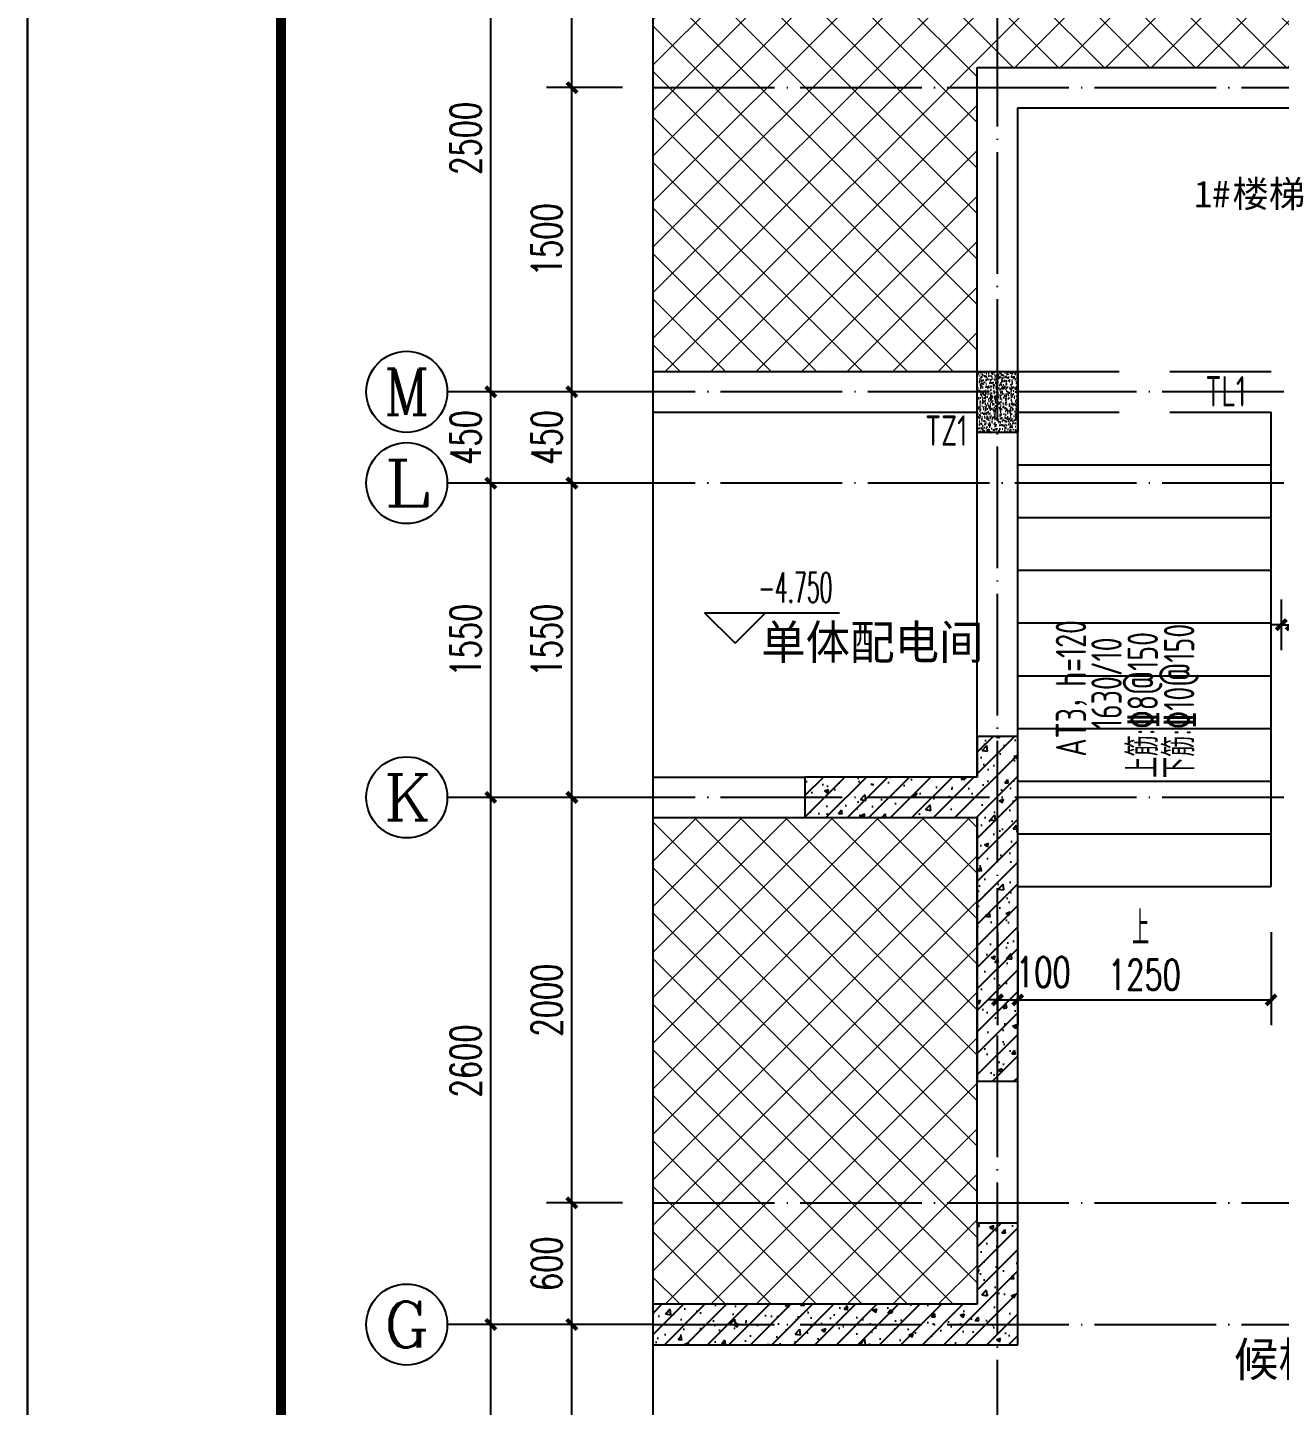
# Model space of a CAD drawing. Extents: x 393367 to 3005760, y 4998 to 826018.
# Drawn here: x 2798753 to 2804929, y 575881 to 582677 of the extents above; entities that cross this region are included whole.
import ezdxf
from ezdxf.enums import TextEntityAlignment as Align

# ---------------------------------------------------------------- set-up
doc = ezdxf.new("R2010")
doc.units = 0
doc.header["$LTSCALE"] = 1000
for name, pattern in [('#P_--_20B1_001_t3$0$DASH', [0.35, 0.25, -0.1]), ('DASHED', [0.75, 0.5, -0.25]), ('DOTE', [2.42, 2, -0.2, 0.02, -0.2])]:
    doc.linetypes.add(name, pattern=pattern)
doc.layers.get('0').update_dxf_attribs({"linetype": 'CONTINUOUS'})
doc.layers.get('Defpoints').update_dxf_attribs({"linetype": 'CONTINUOUS'})
for name, color, linetype in [('-TK', 7, 'CONTINUOUS'), ('AXIS', 3, 'CONTINUOUS'), ('AXIS_TEXT', 7, 'CONTINUOUS'), ('COLUMN', 140, 'CONTINUOUS'), ('DIM_ELEV', 3, 'CONTINUOUS'), ('DIM_SYMB', 3, 'CONTINUOUS'), ('DOTE', 8, 'DOTE'), ('G', 1, 'CONTINUOUS'), ('PUB_DIM', 3, 'CONTINUOUS'), ('PUB_HATCH', 8, 'CONTINUOUS'), ('PUB_TEXT', 7, 'CONTINUOUS'), ('S-梁', 4, 'DASHED'), ('STAIR', 2, 'CONTINUOUS'), ('TEXT', 7, 'CONTINUOUS'), ('WALL', 130, 'CONTINUOUS'), ('尺寸标注', 86, 'CONTINUOUS')]:
    doc.layers.add(name, color=color, linetype=linetype)
doc.layers.add('yichutu', color=7, linetype='CONTINUOUS', true_color=0xffffff, plot=False)
doc.layers.add('填充', color=251, linetype='CONTINUOUS', lineweight=5)
doc.styles.add('_TCH_AXIS', font='COMPLEX', dxfattribs={"bigfont": 'GBCBIG'})
doc.styles.add('_TCH_DIM', font='simplex.shx', dxfattribs={"width": 0.65, "bigfont": 'gbcbig.shx'})
doc.styles.add('_TCH_DIM_T3', font='SIMPLEX', dxfattribs={"width": 0.705882, "bigfont": 'GBCBIG'})
doc.styles.add('COMPLEX', font='COMPLEX')
doc.styles.add('TSSD_Rein', font='Tssdeng.shx', dxfattribs={"width": 0.7, "bigfont": 'hztxt.shx'})
doc.styles.add('黑体', font='simhei.ttf')
doc.dimstyles.new('_TCH_ARCH&&50', dxfattribs={"dimtxt": 148.75, "dimasz": 50, "dimexe": 125, "dimexo": 150, "dimgap": 50, "dimtad": 1, "dimdec": 0, "dimzin": 0, "dimdsep": 46, "dimtxsty": '_TCH_DIM_T3', "dimblk": 'ARCHTICK', "dimcen": 0.09, "dimclrt": 4, "dimazin": 2, "dimtfac": 1, "dimtdec": 0, "dimtix": 1, "dimtmove": 2, "dimatfit": 3, "dimfxl": 1, "dimtolj": 1, "dimtzin": 0, "dimarcsym": 0})
pattern_1 = [(45, (2401960.72, 471109.365), (-53.033009, 53.033009), []), (50, (2401960.72, 471109.37), (215.178055, -18.82564), [22.5, -247.5]), (355, (2401960.72, 471109.37), (-41.6254, 225.65764), [18, -198]), (100.4514, (2401978.65, 471107.8), (173.55281, 206.83186), [19.12206, -210.34263]), (46.1842, (2401960.72, 471169.37), (320.17231, -49.6557), [33.75, -371.25]), (96.6356, (2401987.4, 471165.23), (280.3988, 292.23536), [28.68309, -315.5139]), (351.1842, (2401960.72, 471169.37), (280.39858, 292.23558), [27, -297]), (21, (2401990.72, 471154.37), (179.072116, -120.78567), [22.5, -247.5]), (326, (2401990.72, 471154.37), (72.9946, 217.54501), [18, -198]), (71.4514, (2402005.64, 471144.3), (252.06679, 96.75915), [19.12206, -210.34263]), (37.5, (2401960.72, 471109.365), (3.647957, 99.868156), [0, -195.6, 0, -201, 0, -198.75]), (7.5, (2401960.72, 471109.37), (78.92086, 118.323514), [0, -114.6, 0, -191.1, 0, -75.75]), (327.5, (2401893.82, 471109.365), (160.146731, -6.766462), [0, -75, 0, -234, 0, -310.5]), (317.5, (2401863.82, 471109.37), (174.95585, 30.031495), [0, -97.5, 0, -155.4, 0, -220.5])]

# ---------------------------------------------------------------- blocks, each defined once
blk = doc.blocks.new('A$C1B767261')
at = {"layer": '填充'}
h = blk.add_hatch(dxfattribs=at)
h.set_pattern_fill('ANSI37', color=196, scale=100, style=0)
h.set_pattern_definition([(45, (-464295.8, -101370.73), (-112.2532, 112.2532), []), (135, (-464295.8, -101370.73), (-112.2532, -112.2532), [])])
h.paths.add_polyline_path([(1649.8, 7500), (7999.8, 7500), (7999.8, 12800), (-4550.2, 12800), (-4550.2, 8500), (-2950.4, 8500), (-2950.4, 10000), (49.7, 10000), (49.6, 5300.1), (150, 5299.9), (150, 2099.9), (0, 2100.1), (0, 0), (-2900.2, 0), (-2900.2, 600), (-4550.2, 600), (-4550.2, -700), (1649.8, -700)])
h = blk.add_hatch(dxfattribs=at)
h.set_pattern_fill('ANSI37', color=196, scale=100, style=0)
h.set_pattern_definition([(45, (-464295.8, -105970.72), (-112.2532, 112.2532), []), (135, (-464295.8, -105970.72), (-112.2532, -112.2532), [])])
h.paths.add_polyline_path([(-2950.3, 5400), (-2950.4, 5400), (-2950.4, 6300), (-4550.2, 6300), (-4550.2, 3900), (-2950.4, 3900)])
at = {"layer": '填充', "color": 196}
for points in [[(-4550.2, 600), (-2900.2, 600), (-2900.2, 0), (0, 0), (0, 2100.1), (150, 2099.9), (150, 5299.9), (49.6, 5300.1), (49.7, 10000), (-2950.4, 10000), (-2950.4, 8500), (-4550.2, 8500)], [(-4550.2, 6300), (-2950.4, 6300), (-2950.4, 3900), (-4550.2, 3900)]]:
    blk.add_lwpolyline(points, dxfattribs=at)
blk = doc.blocks.new('_axiso')
blk.add_circle((0, 0), 0.5)
at = {"layer": 'AXIS_TEXT', "style": 'COMPLEX', "width": 1.041667}
blk.add_attdef('A', text='', height=0.56, dxfattribs=at).set_placement((-0.25, -0.28), (0.25, -0.28), align=Align.FIT)
blk = doc.blocks.new('_ArchTick')
at = {"color": 0, "linetype": 'ByBlock', "const_width": 0.4}
blk.add_lwpolyline([(-0.5, -0.5), (0.5, 0.5)], dxfattribs=at)
blk = doc.blocks.new('*D2097')
at = {"layer": 'Defpoints', "color": 0, "transparency": 16777216}
for p in [(2801438.4, 576280.1), (2801838.4, 576280.1), (2801838.4, 574780.1)]:
    blk.add_point(p, dxfattribs=at)
at = {"layer": '尺寸标注', "color": 0, "lineweight": -2, "transparency": 16777216}
for p, q in [((2801688.4, 576280.1), (2801313.4, 576280.1)), ((2801438.4, 574780.1), (2801438.4, 576280.1)), ((2801688.4, 574780.1), (2801313.4, 574780.1))]:
    blk.add_line(p, q, dxfattribs=at)
at = {"layer": '尺寸标注', "color": 0, "lineweight": -2, "transparency": 16777216, "xscale": 50, "yscale": 50, "zscale": 50}
for p, rotation in [((2801438.4, 576280.1), 90), ((2801438.4, 574780.1), 270)]:
    blk.add_blockref('_ArchTick', p, dxfattribs=dict(at, rotation=rotation))
at = {"layer": '尺寸标注', "color": 4, "transparency": 16777216, "insert": (2801314, 575530.1), "char_height": 148.75, "attachment_point": 5, "rotation": 90, "style": '_TCH_DIM_T3'}
blk.add_mtext('\\A1;1500', dxfattribs=at)
blk = doc.blocks.new('*D2098')
at = {"layer": 'Defpoints', "color": 0, "transparency": 16777216}
for p in [(2801438.4, 576880.1), (2801838.4, 576880.1), (2801838.4, 576280.1)]:
    blk.add_point(p, dxfattribs=at)
at = {"layer": '尺寸标注', "color": 0, "lineweight": -2, "transparency": 16777216}
for p, q in [((2801688.4, 576880.1), (2801313.4, 576880.1)), ((2801438.4, 576280.1), (2801438.4, 576880.1)), ((2801688.4, 576280.1), (2801313.4, 576280.1))]:
    blk.add_line(p, q, dxfattribs=at)
at = {"layer": '尺寸标注', "color": 0, "lineweight": -2, "transparency": 16777216, "xscale": 50, "yscale": 50, "zscale": 50}
for p, rotation in [((2801438.4, 576880.1), 90), ((2801438.4, 576280.1), 270)]:
    blk.add_blockref('_ArchTick', p, dxfattribs=dict(at, rotation=rotation))
at = {"layer": '尺寸标注', "color": 4, "transparency": 16777216, "insert": (2801314, 576580.1), "char_height": 148.75, "attachment_point": 5, "rotation": 90, "style": '_TCH_DIM_T3'}
blk.add_mtext('\\A1;600', dxfattribs=at)
blk = doc.blocks.new('*D2099')
at = {"layer": 'Defpoints', "color": 0, "transparency": 16777216}
for p in [(2801438.4, 578880.1), (2801838.4, 578880.1), (2801838.4, 576880.1)]:
    blk.add_point(p, dxfattribs=at)
at = {"layer": '尺寸标注', "color": 0, "lineweight": -2, "transparency": 16777216}
for p, q in [((2801688.4, 578880.1), (2801313.4, 578880.1)), ((2801438.4, 576880.1), (2801438.4, 578880.1)), ((2801688.4, 576880.1), (2801313.4, 576880.1))]:
    blk.add_line(p, q, dxfattribs=at)
at = {"layer": '尺寸标注', "color": 0, "lineweight": -2, "transparency": 16777216, "xscale": 50, "yscale": 50, "zscale": 50}
for p, rotation in [((2801438.4, 578880.1), 90), ((2801438.4, 576880.1), 270)]:
    blk.add_blockref('_ArchTick', p, dxfattribs=dict(at, rotation=rotation))
at = {"layer": '尺寸标注', "color": 4, "transparency": 16777216, "insert": (2801314, 577880.1), "char_height": 148.75, "attachment_point": 5, "rotation": 90, "style": '_TCH_DIM_T3'}
blk.add_mtext('\\A1;2000', dxfattribs=at)
blk = doc.blocks.new('*D2100')
at = {"layer": 'Defpoints', "color": 0, "transparency": 16777216}
for p in [(2801438.4, 580430.1), (2801838.4, 580430.1), (2801838.4, 578880.1)]:
    blk.add_point(p, dxfattribs=at)
at = {"layer": '尺寸标注', "color": 0, "lineweight": -2, "transparency": 16777216}
for p, q in [((2801688.4, 580430.1), (2801313.4, 580430.1)), ((2801438.4, 578880.1), (2801438.4, 580430.1)), ((2801688.4, 578880.1), (2801313.4, 578880.1))]:
    blk.add_line(p, q, dxfattribs=at)
at = {"layer": '尺寸标注', "color": 0, "lineweight": -2, "transparency": 16777216, "xscale": 50, "yscale": 50, "zscale": 50}
for p, rotation in [((2801438.4, 580430.1), 90), ((2801438.4, 578880.1), 270)]:
    blk.add_blockref('_ArchTick', p, dxfattribs=dict(at, rotation=rotation))
at = {"layer": '尺寸标注', "color": 4, "transparency": 16777216, "insert": (2801314, 579655.1), "char_height": 148.75, "attachment_point": 5, "rotation": 90, "style": '_TCH_DIM_T3'}
blk.add_mtext('\\A1;1550', dxfattribs=at)
blk = doc.blocks.new('*D2101')
at = {"layer": 'Defpoints', "color": 0, "transparency": 16777216}
for p in [(2801438.4, 580880.1), (2801838.4, 580880.1), (2801838.4, 580430.1)]:
    blk.add_point(p, dxfattribs=at)
at = {"layer": '尺寸标注', "color": 0, "lineweight": -2, "transparency": 16777216}
for p, q in [((2801688.4, 580880.1), (2801313.4, 580880.1)), ((2801438.4, 580430.1), (2801438.4, 580880.1)), ((2801688.4, 580430.1), (2801313.4, 580430.1))]:
    blk.add_line(p, q, dxfattribs=at)
at = {"layer": '尺寸标注', "color": 0, "lineweight": -2, "transparency": 16777216, "xscale": 50, "yscale": 50, "zscale": 50}
for p, rotation in [((2801438.4, 580880.1), 90), ((2801438.4, 580430.1), 270)]:
    blk.add_blockref('_ArchTick', p, dxfattribs=dict(at, rotation=rotation))
at = {"layer": '尺寸标注', "color": 4, "transparency": 16777216, "insert": (2801314, 580655.1), "char_height": 148.75, "attachment_point": 5, "rotation": 90, "style": '_TCH_DIM_T3'}
blk.add_mtext('\\A1;450', dxfattribs=at)
blk = doc.blocks.new('*D2102')
at = {"layer": 'Defpoints', "color": 0, "transparency": 16777216}
for p in [(2801438.4, 582380.1), (2801838.4, 582380.1), (2801838.4, 580880.1)]:
    blk.add_point(p, dxfattribs=at)
at = {"layer": '尺寸标注', "color": 0, "lineweight": -2, "transparency": 16777216}
for p, q in [((2801688.4, 582380.1), (2801313.4, 582380.1)), ((2801438.4, 580880.1), (2801438.4, 582380.1)), ((2801688.4, 580880.1), (2801313.4, 580880.1))]:
    blk.add_line(p, q, dxfattribs=at)
at = {"layer": '尺寸标注', "color": 0, "lineweight": -2, "transparency": 16777216, "xscale": 50, "yscale": 50, "zscale": 50}
for p, rotation in [((2801438.4, 582380.1), 90), ((2801438.4, 580880.1), 270)]:
    blk.add_blockref('_ArchTick', p, dxfattribs=dict(at, rotation=rotation))
at = {"layer": '尺寸标注', "color": 4, "transparency": 16777216, "insert": (2801314, 581630.1), "char_height": 148.75, "attachment_point": 5, "rotation": 90, "style": '_TCH_DIM_T3'}
blk.add_mtext('\\A1;1500', dxfattribs=at)
blk = doc.blocks.new('*D2103')
at = {"layer": 'Defpoints', "color": 0, "transparency": 16777216}
for p in [(2801438.4, 583380.1), (2801838.4, 583380.1), (2801838.4, 582380.1)]:
    blk.add_point(p, dxfattribs=at)
at = {"layer": '尺寸标注', "color": 0, "lineweight": -2, "transparency": 16777216}
for p, q in [((2801688.4, 583380.1), (2801313.4, 583380.1)), ((2801438.4, 582380.1), (2801438.4, 583380.1)), ((2801688.4, 582380.1), (2801313.4, 582380.1))]:
    blk.add_line(p, q, dxfattribs=at)
at = {"layer": '尺寸标注', "color": 0, "lineweight": -2, "transparency": 16777216, "xscale": 50, "yscale": 50, "zscale": 50}
for p, rotation in [((2801438.4, 583380.1), 90), ((2801438.4, 582380.1), 270)]:
    blk.add_blockref('_ArchTick', p, dxfattribs=dict(at, rotation=rotation))
at = {"layer": '尺寸标注', "color": 4, "transparency": 16777216, "insert": (2801314, 582880.1), "char_height": 148.75, "attachment_point": 5, "rotation": 90, "style": '_TCH_DIM_T3'}
blk.add_mtext('\\A1;1000', dxfattribs=at)
blk = doc.blocks.new('*D2105')
at = {"layer": 'Defpoints', "color": 0, "transparency": 16777216}
for p in [(2801038.4, 576280.1), (2801838.4, 576280.1), (2801838.4, 574780.1)]:
    blk.add_point(p, dxfattribs=at)
at = {"layer": 'PUB_DIM', "color": 0, "lineweight": -2, "transparency": 16777216}
for p, q in [((2801688.4, 576280.1), (2800913.4, 576280.1)), ((2801038.4, 574780.1), (2801038.4, 576280.1)), ((2801688.4, 574780.1), (2800913.4, 574780.1))]:
    blk.add_line(p, q, dxfattribs=at)
at = {"layer": 'PUB_DIM', "color": 0, "lineweight": -2, "transparency": 16777216, "xscale": 50, "yscale": 50, "zscale": 50}
for p, rotation in [((2801038.4, 576280.1), 90), ((2801038.4, 574780.1), 270)]:
    blk.add_blockref('_ArchTick', p, dxfattribs=dict(at, rotation=rotation))
at = {"layer": 'PUB_DIM', "color": 4, "transparency": 16777216, "insert": (2800914, 575530.1), "char_height": 148.75, "attachment_point": 5, "rotation": 90, "style": '_TCH_DIM_T3'}
blk.add_mtext('\\A1;1500', dxfattribs=at)
blk = doc.blocks.new('*D2106')
at = {"layer": 'Defpoints', "color": 0, "transparency": 16777216}
for p in [(2801038.4, 578880.1), (2801838.4, 578880.1), (2801838.4, 576280.1)]:
    blk.add_point(p, dxfattribs=at)
at = {"layer": 'PUB_DIM', "color": 0, "lineweight": -2, "transparency": 16777216}
for p, q in [((2801688.4, 578880.1), (2800913.4, 578880.1)), ((2801038.4, 576280.1), (2801038.4, 578880.1)), ((2801688.4, 576280.1), (2800913.4, 576280.1))]:
    blk.add_line(p, q, dxfattribs=at)
at = {"layer": 'PUB_DIM', "color": 0, "lineweight": -2, "transparency": 16777216, "xscale": 50, "yscale": 50, "zscale": 50}
for p, rotation in [((2801038.4, 578880.1), 90), ((2801038.4, 576280.1), 270)]:
    blk.add_blockref('_ArchTick', p, dxfattribs=dict(at, rotation=rotation))
at = {"layer": 'PUB_DIM', "color": 4, "transparency": 16777216, "insert": (2800914, 577580.1), "char_height": 148.75, "attachment_point": 5, "rotation": 90, "style": '_TCH_DIM_T3'}
blk.add_mtext('\\A1;2600', dxfattribs=at)
blk = doc.blocks.new('*D2107')
at = {"layer": 'Defpoints', "color": 0, "transparency": 16777216}
for p in [(2801038.4, 580430.1), (2801838.4, 580430.1), (2801838.4, 578880.1)]:
    blk.add_point(p, dxfattribs=at)
at = {"layer": 'PUB_DIM', "color": 0, "lineweight": -2, "transparency": 16777216}
for p, q in [((2801688.4, 580430.1), (2800913.4, 580430.1)), ((2801038.4, 578880.1), (2801038.4, 580430.1)), ((2801688.4, 578880.1), (2800913.4, 578880.1))]:
    blk.add_line(p, q, dxfattribs=at)
at = {"layer": 'PUB_DIM', "color": 0, "lineweight": -2, "transparency": 16777216, "xscale": 50, "yscale": 50, "zscale": 50}
for p, rotation in [((2801038.4, 580430.1), 90), ((2801038.4, 578880.1), 270)]:
    blk.add_blockref('_ArchTick', p, dxfattribs=dict(at, rotation=rotation))
at = {"layer": 'PUB_DIM', "color": 4, "transparency": 16777216, "insert": (2800914, 579655.1), "char_height": 148.75, "attachment_point": 5, "rotation": 90, "style": '_TCH_DIM_T3'}
blk.add_mtext('\\A1;1550', dxfattribs=at)
blk = doc.blocks.new('*D2108')
at = {"layer": 'Defpoints', "color": 0, "transparency": 16777216}
for p in [(2801038.4, 580880.1), (2801838.4, 580880.1), (2801838.4, 580430.1)]:
    blk.add_point(p, dxfattribs=at)
at = {"layer": 'PUB_DIM', "color": 0, "lineweight": -2, "transparency": 16777216}
for p, q in [((2801688.4, 580880.1), (2800913.4, 580880.1)), ((2801038.4, 580430.1), (2801038.4, 580880.1)), ((2801688.4, 580430.1), (2800913.4, 580430.1))]:
    blk.add_line(p, q, dxfattribs=at)
at = {"layer": 'PUB_DIM', "color": 0, "lineweight": -2, "transparency": 16777216, "xscale": 50, "yscale": 50, "zscale": 50}
for p, rotation in [((2801038.4, 580880.1), 90), ((2801038.4, 580430.1), 270)]:
    blk.add_blockref('_ArchTick', p, dxfattribs=dict(at, rotation=rotation))
at = {"layer": 'PUB_DIM', "color": 4, "transparency": 16777216, "insert": (2800914, 580655.1), "char_height": 148.75, "attachment_point": 5, "rotation": 90, "style": '_TCH_DIM_T3'}
blk.add_mtext('\\A1;450', dxfattribs=at)
blk = doc.blocks.new('*D2109')
at = {"layer": 'Defpoints', "color": 0, "transparency": 16777216}
for p in [(2801038.4, 583380.1), (2801838.4, 583380.1), (2801838.4, 580880.1)]:
    blk.add_point(p, dxfattribs=at)
at = {"layer": 'PUB_DIM', "color": 0, "lineweight": -2, "transparency": 16777216}
for p, q in [((2801688.4, 583380.1), (2800913.4, 583380.1)), ((2801038.4, 580880.1), (2801038.4, 583380.1)), ((2801688.4, 580880.1), (2800913.4, 580880.1))]:
    blk.add_line(p, q, dxfattribs=at)
at = {"layer": 'PUB_DIM', "color": 0, "lineweight": -2, "transparency": 16777216, "xscale": 50, "yscale": 50, "zscale": 50}
for p, rotation in [((2801038.4, 583380.1), 90), ((2801038.4, 580880.1), 270)]:
    blk.add_blockref('_ArchTick', p, dxfattribs=dict(at, rotation=rotation))
at = {"layer": 'PUB_DIM', "color": 4, "transparency": 16777216, "insert": (2800914, 582130.1), "char_height": 148.75, "attachment_point": 5, "rotation": 90, "style": '_TCH_DIM_T3'}
blk.add_mtext('\\A1;2500', dxfattribs=at)
blk = doc.blocks.new('*D2127')
at = {"layer": 'Defpoints', "color": 0, "transparency": 16777216}
for p in [(2803638, 578364.9), (2804888, 578364.9), (2804888, 577881.2)]:
    blk.add_point(p, dxfattribs=at)
at = {"layer": '尺寸标注', "color": 0, "lineweight": -2, "transparency": 16777216}
for p, q in [((2803638, 578214.9), (2803638, 577756.2)), ((2804888, 578214.9), (2804888, 577756.2)), ((2803638, 577881.2), (2804888, 577881.2))]:
    blk.add_line(p, q, dxfattribs=at)
at = {"layer": '尺寸标注', "color": 0, "lineweight": -2, "transparency": 16777216, "xscale": 50, "yscale": 50, "zscale": 50, "rotation": 180}
blk.add_blockref('_ArchTick', (2803638, 577881.2), dxfattribs=at)
at = {"layer": '尺寸标注', "color": 0, "lineweight": -2, "transparency": 16777216, "xscale": 50, "yscale": 50, "zscale": 50}
blk.add_blockref('_ArchTick', (2804888, 577881.2), dxfattribs=at)
at = {"layer": '尺寸标注', "color": 4, "transparency": 16777216, "insert": (2804263, 578005.6), "char_height": 148.75, "attachment_point": 5, "style": '_TCH_DIM_T3'}
blk.add_mtext('\\A1;1250', dxfattribs=at)
blk = doc.blocks.new('*D2128')
at = {"layer": 'Defpoints', "color": 0, "transparency": 16777216}
for p in [(2803538.1, 578364.9), (2803638, 578364.9), (2803638, 577881.2)]:
    blk.add_point(p, dxfattribs=at)
at = {"layer": '尺寸标注', "color": 0, "lineweight": -2, "transparency": 16777216}
for p, q in [((2803538.1, 578214.9), (2803538.1, 577756.2)), ((2803638, 578214.9), (2803638, 577756.2)), ((2803538.1, 577881.2), (2803488.1, 577881.2)), ((2803538.1, 577881.2), (2803638, 577881.2)), ((2803638, 577881.2), (2803688, 577881.2))]:
    blk.add_line(p, q, dxfattribs=at)
at = {"layer": '尺寸标注', "color": 0, "lineweight": -2, "transparency": 16777216, "xscale": 50, "yscale": 50, "zscale": 50}
blk.add_blockref('_ArchTick', (2803538.1, 577881.2), dxfattribs=at)
at = {"layer": '尺寸标注', "color": 0, "lineweight": -2, "transparency": 16777216, "xscale": 50, "yscale": 50, "zscale": 50, "rotation": 180}
blk.add_blockref('_ArchTick', (2803638, 577881.2), dxfattribs=at)
at = {"layer": '尺寸标注', "color": 4, "transparency": 16777216, "insert": (2803764.2, 578018.7), "char_height": 148.75, "attachment_point": 5, "style": '_TCH_DIM_T3'}
blk.add_mtext('\\A1;100', dxfattribs=at)
blk = doc.blocks.new('*D2129')
at = {"layer": 'Defpoints', "color": 0, "transparency": 16777216}
for p in [(2804938.2, 580005.3), (2804988.2, 580005.3), (2804988.2, 579731.6)]:
    blk.add_point(p, dxfattribs=at)
at = {"layer": 'PUB_DIM', "color": 0, "lineweight": -2, "transparency": 16777216}
for p, q in [((2804938.2, 579855.3), (2804938.2, 579606.6)), ((2804988.2, 579855.3), (2804988.2, 579606.6)), ((2804938.2, 579731.6), (2804888.2, 579731.6)), ((2804938.2, 579731.6), (2804988.2, 579731.6)), ((2804988.2, 579731.6), (2805038.2, 579731.6))]:
    blk.add_line(p, q, dxfattribs=at)
at = {"layer": 'PUB_DIM', "color": 0, "lineweight": -2, "transparency": 16777216, "xscale": 50, "yscale": 50, "zscale": 50}
blk.add_blockref('_ArchTick', (2804938.2, 579731.6), dxfattribs=at)
at = {"layer": 'PUB_DIM', "color": 0, "lineweight": -2, "transparency": 16777216, "xscale": 50, "yscale": 50, "zscale": 50, "rotation": 180}
blk.add_blockref('_ArchTick', (2804988.2, 579731.6), dxfattribs=at)
at = {"layer": 'PUB_DIM', "color": 4, "transparency": 16777216, "insert": (2805067.7, 579869.1), "char_height": 148.75, "attachment_point": 5, "style": '_TCH_DIM_T3'}
blk.add_mtext('\\A1;50', dxfattribs=at)
blk = doc.blocks.new('A1')
blk.add_lwpolyline([(0, 59400), (0, 0), (84100, 0), (84100, 59400)], close=True)
at = {"const_width": 100}
blk.add_lwpolyline([(2500, 58400), (2500, 1000), (83100, 1000), (83100, 58400)], close=True, dxfattribs=at)
blk = doc.blocks.new('yct-841-594-42050-29700-50-1000')
at = {"layer": 'yichutu', "color": 7, "true_color": 0xffffff}
blk.add_lwpolyline([(0, 0), (0, 29700), (42050, 29700), (42050, 0)], close=True, dxfattribs=at)

msp = doc.modelspace()

# ---------------------------------------------------------------- hatches: boundary and pattern name
at = {"layer": 'G'}
h = msp.add_hatch(dxfattribs=at)
h.set_pattern_fill('AR-CONC', color=256, scale=5, angle=-360, style=0)
h.set_pattern_definition([(230, (10249935.355, 1014637.502), (-35.86300913, 3.13760675), [3.75, -41.25]), (175, (10249935.355, 1014637.502), (6.93756668, -37.60960669), [3, -33]), (280.4514, (10249932.367, 1014637.764), (-28.92546909, -34.4719771), [3.1870095, -35.0571056]), (226.1842, (10249935.355, 1014627.5), (-53.36205243, 8.27595072), [5.625, -61.875]), (276.6356, (10249930.91, 1014628.19), (-46.73313528, -48.70589355), [4.7805144, -52.58565]), (171.1842, (10249935.355, 1014627.5), (-46.73309726, -48.70593005), [4.5, -49.5]), (201, (10249930.355, 1014630.002), (-29.84535261, 20.13094453), [3.75, -41.25]), (146, (10249930.355, 1014630.002), (-12.1657666, -36.25750225), [3, -33]), (251.4514, (10249927.87, 1014631.68), (-42.01113143, -16.12652484), [3.1870095, -35.0571056]), (217.5, (10249935.355, 1014637.502), (-0.607992766, -16.644692692), [0, -32.6, 0, -33.5, 0, -33.125]), (187.5, (10249935.355, 1014637.502), (-13.15347687, -19.720585594), [0, -19.1, 0, -31.85, 0, -12.625]), (147.5, (10249946.505, 1014637.502), (-26.691121809, 1.127743587), [0, -12.5, 0, -39, 0, -51.75]), (137.5, (10249951.505, 1014637.502), (-29.15930847, -5.00524912), [0, -16.25, 0, -25.9, 0, -36.75])])
h.paths.add_polyline_path([(2803638.16581, 580680.09065), (2803438.16581, 580680.09065), (2803438.16581, 580980.09065), (2803638.16581, 580980.09065)])
at = {"layer": 'PUB_HATCH'}
h = msp.add_hatch(dxfattribs=at)
h.set_pattern_fill('钢筋混凝土', color=256, scale=30, style=0)
h.set_pattern_definition(pattern_1)
h.paths.add_polyline_path([(2802588.26081, 578780.08992), (2803438.26083, 578780.08992), (2803438.26083, 577480.09145), (2803638.26083, 577480.09145), (2803638.26083, 579180.09146), (2803438.26083, 579180.09146), (2803438.26083, 578980.08992), (2802588.26081, 578980.08992)])
h = msp.add_hatch(dxfattribs=at)
h.set_pattern_fill('钢筋混凝土', color=256, scale=30, style=0)
h.set_pattern_definition(pattern_1)
h.paths.add_polyline_path([(2803638.16446, 576180.09053), (2803638.16446, 576780.09119), (2803438.16446, 576780.09119), (2803438.16446, 576380.09053), (2801838.16845, 576380.09053), (2801838.16845, 576180.09053)])

# ---------------------------------------------------------------- linework, layer by layer
at = {"layer": 'AXIS'}
for p, q in [((2801838.3569, 580880.09712), (2800823.74933, 580880.09712)), ((2801838.3569, 580430.09712), (2800823.74933, 580430.09712)), ((2801838.35691, 578880.09713), (2800823.74933, 578880.09713)), ((2801838.3569, 576280.09712), (2800823.74932, 576280.09712))]:
    msp.add_line(p, q, dxfattribs=at)
at = {"layer": 'COLUMN', "color": 6}
for p, q in [((2803638.26083, 579180.09146), (2803438.26083, 579180.09146)), ((2803438.26083, 579180.09146), (2803438.26083, 578980.08992)), ((2803638.26083, 577480.09145), (2803638.26083, 579180.09146)), ((2803438.26083, 578980.08992), (2802588.26081, 578980.08992)), ((2802588.26081, 578980.08992), (2802588.26081, 578780.08992)), ((2802588.26081, 578780.08992), (2803438.26083, 578780.08992)), ((2803438.26083, 578780.08992), (2803438.26083, 577480.09145)), ((2803438.26083, 577480.09145), (2803638.26083, 577480.09145)), ((2803638.16446, 576780.09119), (2803438.16446, 576780.09119)), ((2803438.16446, 576780.09119), (2803438.16446, 576380.09053)), ((2803638.16446, 576180.09053), (2803638.16446, 576780.09119)), ((2803438.16446, 576380.09053), (2801838.16845, 576380.09053)), ((2801838.16845, 576380.09053), (2801838.16845, 576180.09053)), ((2801838.16845, 576180.09053), (2803638.16446, 576180.09053))]:
    msp.add_line(p, q, dxfattribs=at)
at = {"layer": 'DIM_ELEV'}
for p, q in [((2802243.12797, 579640.70619), (2802093.12797, 579790.70619)), ((2802093.12797, 579790.70619), (2802758.04845, 579790.70619)), ((2802243.12797, 579640.70619), (2802393.12797, 579790.70619))]:
    msp.add_line(p, q, dxfattribs=at)
at = {"layer": 'DIM_SYMB'}
msp.add_lwpolyline([(2801838.3569, 585280.09624), (2801838.3569, 579980.09724), (2801838.3569, 579980.09724), (2801838.35691, 571780.09712), (2808038.35691, 571780.09712), (2808038.35691, 579980.09724), (2814388.36626, 579980.09724), (2814388.36626, 585280.09624)], close=True, dxfattribs=at)
msp.add_lwpolyline([(2804238.15509, 578375.20413, 0, 0, 0), (2804238.15953, 579330.09558, 40, 0, 0), (2804238.16023, 579480.09558, 0, 0, 0)], format="xyseb", dxfattribs=at)
at = {"layer": 'DOTE', "linetype": 'DOTE', "ltscale": 0.3}
for p, q in [((2803538.35691, 576380.36738), (2803538.35691, 585280.09624)), ((2801838.3569, 582380.09279), (2814388.36626, 582380.09279)), ((2814388.36626, 580880.09754), (2801838.3569, 580880.09754)), ((2814388.36626, 580430.09712), (2801838.3569, 580430.09712)), ((2814388.36626, 578880.09384), (2801838.3569, 578880.09384)), ((2801838.3569, 576880.09522), (2814388.36626, 576880.09522)), ((2803538.35691, 574780.09712), (2803538.35691, 576380.09712)), ((2801838.35691, 576280.36739), (2814388.36626, 576280.36738))]:
    msp.add_line(p, q, dxfattribs=at)
at = {"layer": 'G'}
msp.add_lwpolyline([(2803638.16581, 580680.09065), (2803438.16581, 580680.09065), (2803438.16581, 580980.09065), (2803638.16581, 580980.09065)], close=True, dxfattribs=at)
at = {"layer": 'S-梁'}
for p, q in [((2803638.16628, 580980.09861), (2806238.16265, 580980.08651)), ((2803638.16628, 580780.09861), (2806238.16265, 580780.08651))]:
    msp.add_line(p, q, dxfattribs=at)
at = {"layer": 'STAIR', "color": 246, "linetype": '#P_--_20B1_001_t3$0$DASH'}
for p, q in [((2803638.15884, 579180.09146), (2803638.16628, 580780.09861)), ((2803638.15902, 579220.09861), (2804888.15902, 579220.09279)), ((2803638.26083, 578960.09861), (2804888.15781, 578960.09279)), ((2803638.26083, 578700.09861), (2804888.1566, 578700.09279)), ((2803638.26083, 578440.09861), (2804888.15539, 578440.09279))]:
    msp.add_line(p, q, dxfattribs=at)
at = {"layer": 'STAIR'}
for p, q in [((2804888.15539, 578440.09279), (2804888.16628, 580780.09279)), ((2803638.16507, 580520.09861), (2804888.16507, 580520.09279)), ((2803638.16386, 580260.09861), (2804888.16386, 580260.09279)), ((2803638.16265, 580000.09861), (2804888.16265, 580000.09279)), ((2803638.16265, 579740.09837), (2804888.16144, 579740.09256)), ((2803638.16265, 579480.09837), (2804888.16023, 579480.09256)), ((2803638.15884, 579180.09146), (2803638.15975, 579376.09837)), ((2803638.15902, 579220.09837), (2804888.15902, 579220.09256)), ((2803638.26083, 578960.09837), (2804888.15781, 578960.09256)), ((2803638.26083, 578700.09837), (2804888.1566, 578700.09256)), ((2803638.26083, 578440.09837), (2804888.15539, 578440.09256))]:
    msp.add_line(p, q, dxfattribs=at)
at = {"layer": 'WALL'}
for p, q in [((2803438.16265, 582480.09279), (2806438.16266, 582480.09279)), ((2803438.16265, 580980.09384), (2803438.16265, 582480.09279)), ((2803638.16265, 582280.09279), (2806238.16265, 582280.09279)), ((2803638.16265, 580880.09384), (2803638.16265, 582280.09279)), ((2801838.3569, 580980.09384), (2803438.16265, 580980.09384)), ((2801838.3569, 580980.09384), (2801838.3569, 580780.09384)), ((2803638.16265, 579180.09146), (2803638.16265, 580880.09384)), ((2801838.3569, 580780.09384), (2803438.16265, 580780.09384)), ((2803438.16265, 578980.08992), (2803438.16265, 580780.09384)), ((2801838.3569, 578980.08992), (2802588.26081, 578980.08992)), ((2801838.3569, 578980.08992), (2801838.3569, 578780.08992)), ((2801838.3569, 578780.08992), (2802588.26081, 578780.08992)), ((2803438.16265, 576880.09302), (2803438.16265, 578780.08992)), ((2803638.16265, 576780.09119), (2803638.16265, 577480.09145)), ((2803438.16265, 576780.09119), (2803438.16265, 576880.09302)), ((2803438.16265, 576380.36348), (2801838.35686, 576380.3631)), ((2801838.35686, 576380.09053), (2801838.35686, 576380.3631))]:
    msp.add_line(p, q, dxfattribs=at)

# ---------------------------------------------------------------- block references
at = {"layer": '-TK', "xscale": 0.5, "yscale": 0.5, "zscale": 0.5}
msp.add_blockref('A1', (2798752.93768, 557662.12225), dxfattribs=at)
msp.add_blockref('A$C1B767261', (2806388.51972, 572480.0934))
at = {"layer": 'AXIS'}
ref = msp.add_blockref('_axiso', (2800623.74933, 580880.09712), dxfattribs=dict(at, xscale=400, yscale=400, zscale=400))
ref.add_attrib('A', 'M', dxfattribs={"layer": 'AXIS_TEXT', "height": 226.27417, "style": '_TCH_AXIS'}).set_placement((2800510.61224, 580766.96004), (2800736.88641, 580766.96004), align=Align.FIT)
ref = msp.add_blockref('_axiso', (2800623.74933, 580430.09712), dxfattribs=dict(at, xscale=400, yscale=400, zscale=400))
ref.add_attrib('A', 'L', dxfattribs={"layer": 'AXIS_TEXT', "height": 226.27417, "style": '_TCH_AXIS', "width": 1.4}).set_placement((2800510.61224, 580316.96004), (2800736.88641, 580316.96004), align=Align.FIT)
ref = msp.add_blockref('_axiso', (2800623.74933, 578880.09713), dxfattribs=dict(at, xscale=400, yscale=400, zscale=400))
ref.add_attrib('A', 'K', dxfattribs={"layer": 'AXIS_TEXT', "height": 226.27417, "style": '_TCH_AXIS', "width": 1.105263}).set_placement((2800510.61224, 578766.96005), (2800736.88641, 578766.96005), align=Align.FIT)
ref = msp.add_blockref('_axiso', (2800623.74932, 576280.09712), dxfattribs=dict(at, xscale=400, yscale=400, zscale=400))
ref.add_attrib('A', 'G', dxfattribs={"layer": 'AXIS_TEXT', "height": 226.27417, "style": '_TCH_AXIS', "width": 1.166667}).set_placement((2800510.61224, 576166.96004), (2800736.88641, 576166.96004), align=Align.FIT)
at = {"layer": 'yichutu'}
msp.add_blockref('yct-841-594-42050-29700-50-1000', (2798752.93768, 557662.12225), dxfattribs=at)

# ---------------------------------------------------------------- texts
at = {"layer": 'PUB_TEXT', "color": 246, "style": '黑体'}
for s, p in [('1#', (2804508.20999, 581790.16142)), ('楼梯', (2804697.23952, 581790.16142))]:
    msp.add_text(s, height=131.434599, dxfattribs=at).set_placement(p)
at = {"layer": 'PUB_TEXT', "style": '_TCH_DIM'}
for s, height, width, p in [('-4.750', 148.75, 0.494118, (2802358.04845, 579840.75619)), ('上', 168.79433, 0.7, (2804201.6655, 578150.15413))]:
    msp.add_text(s, height=height, dxfattribs=dict(at, width=width)).set_placement(p)
at = {"layer": 'PUB_TEXT', "color": 7}
for s, p in [('单体配电间', (2802372.27884, 579561.05208)), ('候梯厅', (2804704.62758, 576024.51348))]:
    msp.add_text(s, height=168.794326, dxfattribs=at).set_placement(p)
at = {"layer": 'TEXT', "color": 230, "style": 'TSSD_Rein', "width": 0.7}
for s, p in [('TL1', (2804563.81235, 580807.79229)), ('TZ1', (2803181.10041, 580614.06932))]:
    msp.add_text(s, height=150, dxfattribs=at).set_placement(p)
for s, p in [('AT3，h=120', (2803975.48331, 579417.79657)), ('1630/10', (2804151.15833, 579442.52991))]:
    msp.add_text(s, height=150, rotation=90, dxfattribs=at).set_placement(p, align=Align.CENTER)
for s, p in [('下筋:%%13210@150', (2804509.22974, 578974.43305, 0)), ('上筋:%%1328@150', (2804329.62217, 578976.84939, 0))]:
    msp.add_text(s, height=150, rotation=90, dxfattribs=at).set_placement(p)

# ---------------------------------------------------------------- dimensions: what is measured, and where the dimension line sits
at = {"layer": 'PUB_DIM'}
for p1, p2, picture, middle in [((2801838.3569, 580880.09713), (2801838.3569, 583380.09613), '*D2109', (2800913.9819, 582130.09663)), ((2801838.3569, 580430.09712), (2801838.3569, 580880.09713), '*D2108', (2800913.9819, 580655.09713)), ((2801838.3569, 578880.09713), (2801838.3569, 580430.09712), '*D2107', (2800913.9819, 579655.09713)), ((2801838.3569, 576280.09712), (2801838.3569, 578880.09713), '*D2106', (2800913.9819, 577580.09713)), ((2801838.3569, 574780.09712), (2801838.3569, 576280.09712), '*D2105', (2800913.9819, 575530.09712))]:
    dim = msp.add_aligned_dim(p1=p1, p2=p2, distance=800, dimstyle='_TCH_ARCH&&50', dxfattribs=at)
    dim.commit()
    dim.dimension.update_dxf_attribs({"geometry": picture, "text_midpoint": middle})
dim = msp.add_linear_dim(base=(2804988.16265, 579731.6157), p1=(2804938.16265, 580005.34315), p2=(2804988.16265, 580005.34315), angle=0, dimstyle='_TCH_ARCH&&50', dxfattribs=at)
dim.commit()
dim.dimension.update_dxf_attribs({"geometry": '*D2129', "text_midpoint": (2805067.65696, 579869.1157), "dimtype": 161})
at = {"layer": '尺寸标注', "color": 106}
for p1, p2, distance, picture, middle in [((2801838.3569, 582380.09279), (2801838.3569, 583380.09613), 400, '*D2103', (2801313.9819, 582880.09446)), ((2801838.3569, 580880.09713), (2801838.3569, 582380.09279), 400, '*D2102', (2801313.9819, 581630.09496)), ((2801838.3569, 580430.09712), (2801838.3569, 580880.09713), 400, '*D2101', (2801313.9819, 580655.09713)), ((2801838.3569, 578880.09713), (2801838.3569, 580430.09712), 400, '*D2100', (2801313.9819, 579655.09713)), ((2801838.3569, 576880.09522), (2801838.3569, 578880.09713), 400, '*D2099', (2801313.9819, 577880.09617)), ((2803638.03357, 578364.86174), (2804888.03286, 578364.86174), -483.63734, '*D2127', (2804263.03322, 578005.5994)), ((2801838.3569, 576280.09712), (2801838.3569, 576880.09522), 400, '*D2098', (2801313.9819, 576580.09617)), ((2801838.3569, 574780.09712), (2801838.3569, 576280.09712), 400, '*D2097', (2801313.9819, 575530.09712))]:
    dim = msp.add_aligned_dim(p1=p1, p2=p2, distance=distance, dimstyle='_TCH_ARCH&&50', dxfattribs=at)
    dim.commit()
    dim.dimension.update_dxf_attribs({"geometry": picture, "text_midpoint": middle})
dim = msp.add_linear_dim(base=(2803638.03357, 577881.2244), p1=(2803538.09782, 578364.86174), p2=(2803638.03357, 578364.86174), angle=0, dimstyle='_TCH_ARCH&&50', dxfattribs=at)
dim.commit()
dim.dimension.update_dxf_attribs({"geometry": '*D2128', "text_midpoint": (2803764.2439, 578018.7244), "dimtype": 161})

doc.saveas('drawing.dxf')
